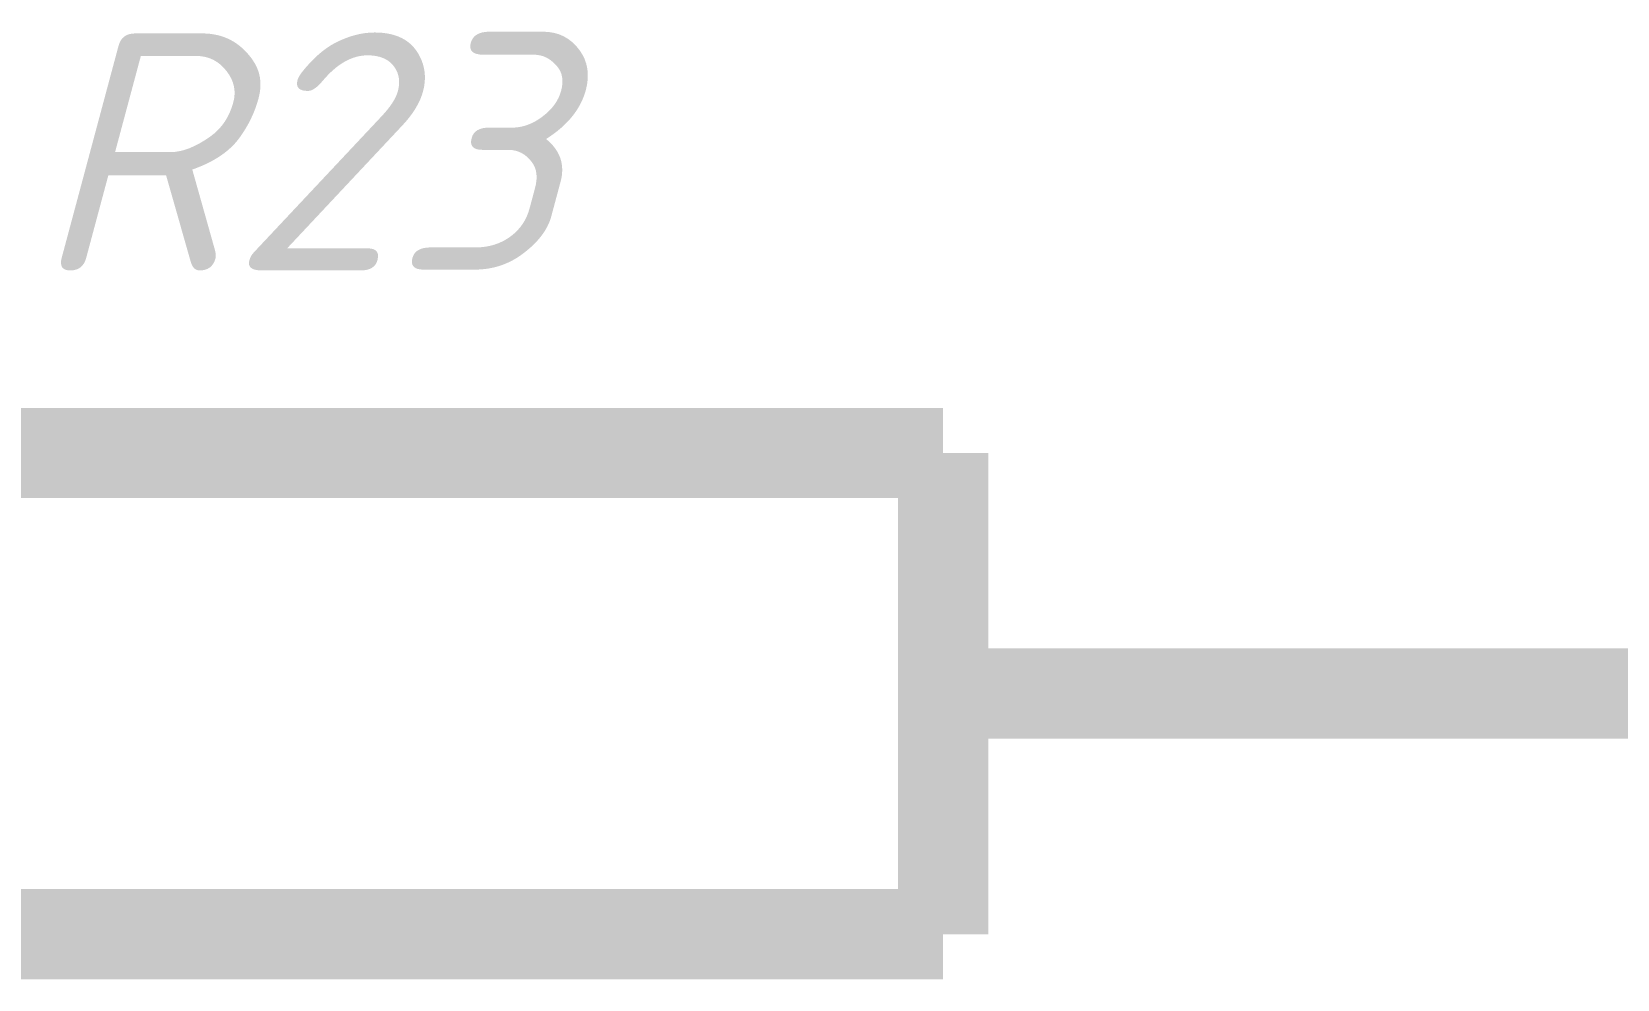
# Model space of a CAD drawing. Header units: inches. Extents: x 0 to 841, y 0 to 594.
# Drawn here: x 199.96 to 213.12, y 362.62 to 370.49 of the extents above; entities that cross this region are included whole.
import ezdxf

# ---------------------------------------------------------------- set-up
doc = ezdxf.new("R2010")
doc.units = ezdxf.units.IN
doc.layers.add('Sheet', color=255, linetype='Continuous')
doc.styles.get("Standard").update_dxf_attribs({"font": 'isocpeui.ttf'})

msp = doc.modelspace()

# ---------------------------------------------------------------- linework, layer by layer
at = {"layer": 'Sheet'}
for points in [[(197.516, 366.994, 0.749, 0.749, 0), (207.521, 366.994, 0.749, 0.749, 0)], [(207.521, 366.994, 0.749, 0.749, 0), (207.521, 362.996, 0.749, 0.749, 0)], [(207.521, 364.995, 0.749, 0.749, 0), (212.518, 364.995, 0.749, 0.749, 0)], [(212.518, 364.995, 0.749, 0.749, 0), (220.019, 364.995, 0.749, 0.749, 0), (235.021, 364.995, 0.749, 0.749, 0)], [(207.521, 364.995, 0.3, 0.3, 0), (212.518, 364.995, 0.3, 0.3, 0)], [(207.521, 362.996, 0.749, 0.749, 0), (197.516, 362.996, 0.749, 0.749, 0)]]:
    msp.add_lwpolyline(points, format="xyseb", dxfattribs=at)

# ---------------------------------------------------------------- texts
msp.add_text('R23', height=1.9764, dxfattribs=at).set_placement((199.964, 368.51))

doc.saveas('drawing.dxf')
